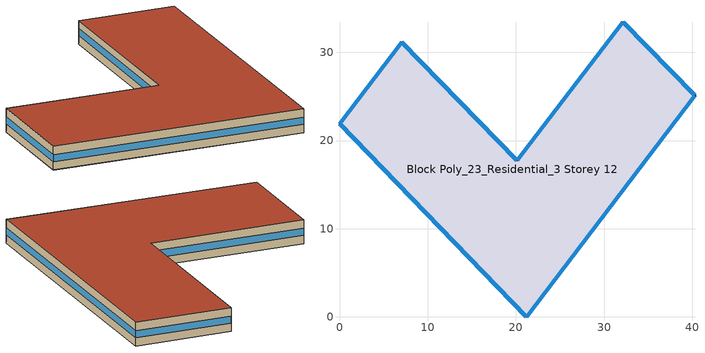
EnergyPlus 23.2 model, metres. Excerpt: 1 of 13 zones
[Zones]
Block Poly_23_Residential_3 Storey 12
 floor to Block Poly_23_Residential_3 Storey 11 (HSCWZ_Residential_2005_FloorSlab): 32.14,33.44 40.31,25.12 21.21,0 0,21.92 7.08,31.13 20.12,17.75 z36
 wall outside (HSCWZ_Residential_2005_ExtWall): 0,21.92 21.21,0 40.31,25.12 32.14,33.44 20.12,17.75 7.08,31.13 0,21.92 z36:39
 window (HSCWZ_Residential_2005_Win): 0.01,21.91 21.2,0.01 / 21.22,0.01 40.3,25.11 / 40.31,25.13 32.15,33.44 / 32.14,33.43 20.13,17.76 / 20.12,17.76 7.08,31.12 / 7.07,31.13 0,21.92 z37.05:37.95
 roof outside (HSCWZ_Residential_2005_Roof): 21.21,0 40.31,25.12 32.14,33.44 20.12,17.75 7.08,31.13 0,21.92 z39
[BUILDING]
shang4hai3shi4_Residential_3_2_15_2005: North Axis=0; Terrain=City; Loads Convergence Tolerance Value=0.04; Temperature Convergence Tolerance Value=0.4; Solar Distribution=FullExterior; Maximum Number of Warmup Days=25; Minimum Number of Warmup Days=1
[Material] Thermal Absorptance=0.9; Solar Absorptance=0.7; Visible Absorptance=0.7
Name | Roughness | Thickness | Conductivity | Density | Specific Heat
Concrete | MediumRough | 0.1 | 1.7 | 2240 | 900
Brick | MediumRough | 0.1 | 0.72 | 1920 | 840
Tile | Smooth | 0.02 | 1.3 | 2200 | 900
AsphaltFelt | Smooth | 0.01 | 0.2 | 960 | 1000
[MATERIAL] Roughness=Rough; Conductivity=0.04; Density=40; Specific Heat=1500; Thermal Absorptance=0.9; Solar Absorptance=0.7; Visible Absorptance=0.7
Name | Thickness
Insulation 0.011 | 0.011
Insulation 0.029 | 0.029
Insulation 0.044 | 0.044
[WindowMaterial:SimpleGlazingSystem]
HSCWZ_Residential_2005_Win_material: UFactor=3.7; Solar Heat Gain Coefficient=0.5475
[Construction]
HSCWZ_Residential_2005_FloorSlab: Tile, Concrete, Insulation 0.044, Concrete, Tile
HSCWZ_Residential_2005_Win: HSCWZ_Residential_2005_Win_material
[CONSTRUCTION]
HSCWZ_Residential_2005_Roof: AsphaltFelt, Concrete, Insulation 0.029
HSCWZ_Residential_2005_ExtWall: Brick, Concrete, Insulation 0.011
[ZONE]
Block Poly_23_Residential_3 Storey 12: Type=1; Multiplier=1; Ceiling Height=autocalculate; Volume=autocalculate; Floor Area=autocalculate; Part of Total Floor Area=Yes
[PEOPLE]
People_Block Poly_23_Residential_3 Storey 12: Zone or ZoneList or Space or SpaceList=Block Poly_23_Residential_3 Storey 12; Number of People Schedule=People_Schedule; Number of People Calculation Method=Area/Person; Floor Area per Person=18; Fraction Radiant=0.3; Sensible Heat Fraction=autocalculate; Activity Level Schedule=CN_GenericActivityLevel; Carbon Dioxide Generation Rate=3.82e-08; Enable ASHRAE 55 Comfort Warnings=No; Mean Radiant Temperature Calculation Type=ZoneAveraged; Clothing Insulation Calculation Method=ClothingInsulationSchedule; Cold Stress Temperature Threshold=15.56; Heat Stress Temperature Threshold=30
[LIGHTS]
Lights_Block Poly_23_Residential_3 Storey 12: Zone or ZoneList or Space or SpaceList=Block Poly_23_Residential_3 Storey 12; Schedule=Lights_Schedule; Design Level Calculation Method=Watts/Area; Watts per Zone Floor Area=7; Return Air Fraction=0; Fraction Radiant=0; Fraction Visible=0; Fraction Replaceable=1; EndUse Subcategory=General; Return Air Fraction Calculated from Plenum Temperature=No; Return Air Fraction Function of Plenum Temperature Coefficient 1=0; Return Air Fraction Function of Plenum Temperature Coefficient 2=0
[ELECTRICEQUIPMENT]
ElectricEquipment_Block Poly_23_Residential_3 Storey 12: Zone or ZoneList or Space or SpaceList=Block Poly_23_Residential_3 Storey 12; Schedule=ElectricEquipment_Schedule; Design Level Calculation Method=Watts/Area; Watts per Zone Floor Area=5.5; Fraction Latent=0; Fraction Radiant=0; Fraction Lost=0; EndUse Subcategory=General
[ZONEINFILTRATION:DESIGNFLOWRATE]
Infil 13: Zone or ZoneList or Space or SpaceList=Block Poly_23_Residential_3 Storey 12; Schedule=AirEx_ConditionedTime_Schedule; Design Flow Rate Calculation Method=AirChanges/Hour; Air Changes per Hour=1; Constant Term Coefficient=1; Temperature Term Coefficient=0; Velocity Term Coefficient=0; Velocity Squared Term Coefficient=0
[HVACTEMPLATE:ZONE:IDEALLOADSAIRSYSTEM]
Block Poly_23_Residential_3 Storey 12: Template Thermostat=HVACTemp; System Availability Schedule=HVAC_ConditionedTime_Schedule; Maximum Heating Supply Air Temperature=50; Minimum Cooling Supply Air Temperature=13; Maximum Heating Supply Air Humidity Ratio=0.0156; Minimum Cooling Supply Air Humidity Ratio=0.0077; Heating Limit=NoLimit; Cooling Limit=NoLimit; Heating Availability Schedule=Heating_Period_Schedule; Cooling Availability Schedule=Cooling_Period_Schedule; Dehumidification Control Type=ConstantSensibleHeatRatio; Cooling Sensible Heat Ratio=0.7; Dehumidification Setpoint=60; Humidification Control Type=None; Humidification Setpoint=30; Outdoor Air Method=None; Outdoor Air Flow Rate per Person=0.00944; Outdoor Air Flow Rate per Zone Floor Area=0; Outdoor Air Flow Rate per Zone=0; Demand Controlled Ventilation Type=None; Outdoor Air Economizer Type=NoEconomizer; Heat Recovery Type=None; Sensible Heat Recovery Effectiveness=0.7; Latent Heat Recovery Effectiveness=0.65
[SCHEDULE:COMPACT]
People_Schedule: Through: 12/31, For: Weekdays, Until: 06:00, 0.98, Until: 07:00, 0.85, Until: 08:00, 0.65, Until: 17:00, 0.1, Until: 19:00, 0.75, Until: 22:00, 0.9, Until: 24:00, 0.95, For: AllOtherDays, Until: 09:00, 0.95, Until: 18:00, 0.6, Until: 24:00, 0.9
Lights_Schedule: Through: 12/31, For: AllDays, Until: 19:00, 0, Until: 24:00, 1
ElectricEquipment_Schedule: Through: 12/31, For: AllDays, Until: 12:00, 0.23, Until: 14:00, 0.69, Until: 20:00, 0.23, Until: 24:00, 1
Heating_Period_Schedule: Through: 04/15, For: AllDays, Until: 24:00, 1, Through: 11/01, For: AllDays, Until: 24:00, 0, Through: 12/31, For: AllDays, Until: 24:00, 1
Cooling_Period_Schedule: Through: 04/15, For: AllDays, Until: 24:00, 0, Through: 10/31, For: AllDays, Until: 24:00, 1, Through: 12/31, For: AllDays, Until: 24:00, 0
HVAC_ConditionedTime_Schedule: Through: 12/31, For: Weekdays, Until: 07:00, 1, Until: 19:00, 0, Until: 24:00, 1, For: AllOtherDays, Until: 24:00, 1
AirEx_ConditionedTime_Schedule: Through: 12/31, For: Weekdays, Until: 08:00, 0.5, Until: 17:00, 0, Until: 24:00, 0.5, For: AllOtherDays, Until: 24:00, 0.5
CN_GenericActivityLevel: Through: 12/31, For: Weekdays, Until: 08:00, 80, Until: 18:00, 120, Until: 24:00, 80, For: AllOtherDays, Until: 24:00, 80
